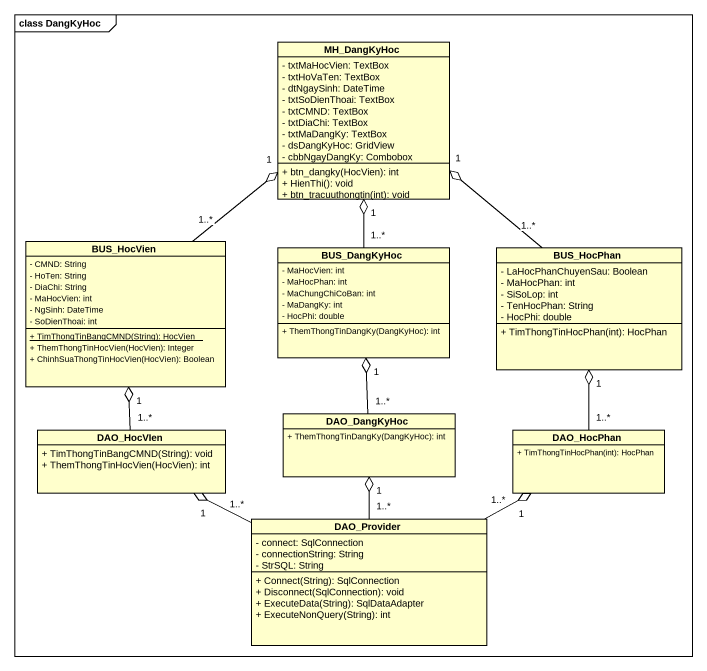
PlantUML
@startuml
mainframe class DangKyHoc
hide circle
hide empty members
skinparam classAttributeIconSize 0
class MH_DangKyHoc {
  - txtMaHocVien: TextBox
  - txtHoVaTen: TextBox
  - dtNgaySinh: DateTime
  - txtSoDienThoai: TextBox
  - txtCMND: TextBox
  - txtDiaChi: TextBox
  - txtMaDangKy: TextBox
  - dsDangKyHoc: GridView
  - cbbNgayDangKy: Combobox
  + btn_dangky(HocVien): int
  + HienThi(): void
  + btn_tracuuthongtin(int): void
}
class BUS_HocVien {
  - CMND: String
  - HoTen: String
  - DiaChi: String
  - MaHocVien: int
  - NgSinh: DateTime
  - SoDienThoai: int
  {static} + TimThongTinBangCMND(String): HocVien
  + ThemThongTinHocVien(HocVien): Integer
  + ChinhSuaThongTinHocVien(HocVien): Boolean
}
class BUS_DangKyHoc {
  - MaHocVien: int
  - MaHocPhan: int
  - MaChungChiCoBan: int
  - MaDangKy: int
  - HocPhi: double
  + ThemThongTinDangKy(DangKyHoc): int
}
class BUS_HocPhan {
  - LaHocPhanChuyenSau: Boolean
  - MaHocPhan: int
  - SiSoLop: int
  - TenHocPhan: String
  - HocPhi: double
  + TimThongTinHocPhan(int): HocPhan
}
class DAO_HocVIen {
  + TimThongTinBangCMND(String): void
  + ThemThongTinHocVien(HocVien): int
}
class DAO_DangKyHoc {
  + ThemThongTinDangKy(DangKyHoc): int
}
class DAO_HocPhan {
  + TimThongTinHocPhan(int): HocPhan
}
class DAO_Provider {
  - connect: SqlConnection
  - connectionString: String
  - StrSQL: String
  + Connect(String): SqlConnection
  + Disconnect(SqlConnection): void
  + ExecuteData(String): SqlDataAdapter
  + ExecuteNonQuery(String): int
}
BUS_HocVien "1..*" -up-o "1" MH_DangKyHoc
BUS_DangKyHoc "1..*" -up-o "1" MH_DangKyHoc
BUS_HocPhan "1..*" -up-o "1" MH_DangKyHoc
DAO_HocVIen "1..*" -up-o "1" BUS_HocVien
DAO_DangKyHoc "1..*" -up-o "1" BUS_DangKyHoc
DAO_HocPhan "1..*" -up-o "1" BUS_HocPhan
DAO_Provider "1..*" -left-o "1" DAO_HocVIen
DAO_Provider "1..*" -up-o "1" DAO_DangKyHoc
DAO_Provider "1..*" -right-o "1" DAO_HocPhan
@enduml
